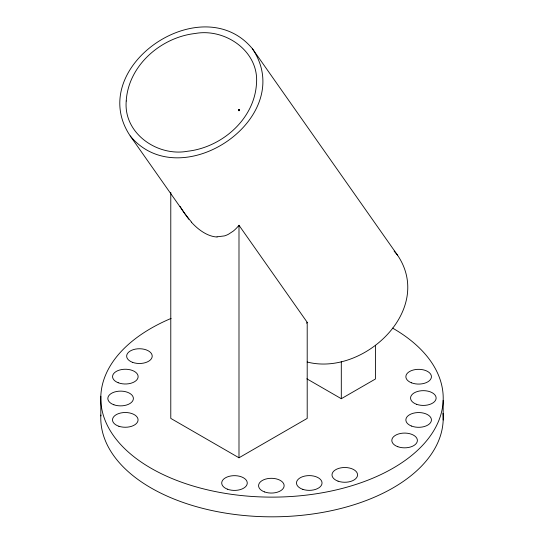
<?xml version="1.0" encoding="UTF-8"?>
<svg xmlns="http://www.w3.org/2000/svg" width="544" height="544" viewBox="0 0 544 544"><rect width="100%" height="100%" fill="white"/><g stroke="black" fill="none" stroke-linecap="round" stroke-linejoin="round"><path stroke-width="0.82" d="M238.993 110.765L239.516 109.895L238.456 109.902L238.993 110.765L238.993 109.596M170.782 192.447L170.782 418.397L238.993 457.783L307.204 418.397L307.204 322.327L238.993 225.291L238.075 226.392A105.026 60.636 60 0 1 233.267 231.105L228.432 234.267A69.748 40.27 60 0 1 224.393 235.912L217.029 236.817M307.204 322.327L306.517 323.156M306.836 378.808L341.306 398.711L375.408 379.018L375.408 345.277M238.456 109.902L239.516 109.895M307.176 362.012C363.29 376.598 434.751 309.822 397.426 255.014L252.477 48.81C201.885 -12.553 84.32 67.517 130.22 135.939L188.782 219.259M394.148 251.151L397.426 255.014M191.447 222.047L184.776 213.636A67.905 39.209 60 0 1 180.778 207.543L180.071 206.38M130.22 135.939C180.812 197.302 298.377 117.232 252.477 48.81M443.183 400.316L443.183 420.009M341.306 361.556L341.306 398.711M238.993 225.291L238.993 457.783M100.817 396.236L100.817 415.929M392.618 328.12A171.217 98.852 0 0 1 386.961 471.532A171.217 98.852 0 0 1 139.203 460.673A171.217 98.852 0 0 1 171.108 318.41M443.034 413.338A171.217 98.852 0 0 1 273.516 516.82A171.217 98.852 0 0 1 100.851 415.092M217.09 237A43.214 24.949 60 0 1 191.386 222.163M126.222 100.994C123.359 133.436 157.488 156.835 187.571 151.252C221.768 147.39 254.368 119.252 256.476 83.756C259.338 51.32 225.202 27.914 195.126 33.497C160.929 37.359 128.33 65.498 126.222 100.994M132.614 362.365A12.784 7.378 0 0 0 152.204 356.408A12.784 7.378 0 0 0 133.477 349.595A12.784 7.378 0 0 0 132.614 362.365M397.786 446.699A12.784 7.378 0 0 0 417.377 440.749A12.784 7.378 0 0 0 398.65 433.928A12.784 7.378 0 0 0 397.786 446.699M264.54 491.926A12.784 7.378 0 0 0 284.131 485.969A12.784 7.378 0 0 0 265.404 479.155A12.784 7.378 0 0 0 264.54 491.926M113.859 404.763A12.784 7.378 0 0 0 133.382 398.738A12.784 7.378 0 0 0 114.58 391.993A12.784 7.378 0 0 0 113.859 404.763M416.602 404.308A12.784 7.378 0 0 0 436.125 398.276A12.784 7.378 0 0 0 417.323 391.53A12.784 7.378 0 0 0 416.602 404.308M338.042 481.154A12.784 7.378 0 0 0 357.564 475.13A12.784 7.378 0 0 0 338.762 468.377A12.784 7.378 0 0 0 338.042 481.154M411.488 382.82A12.784 7.378 0 0 0 431.399 377.237A12.784 7.378 0 0 0 413.066 370.07A12.784 7.378 0 0 0 411.488 382.82M227.324 489.144A12.784 7.378 0 0 0 247.234 483.562A12.784 7.378 0 0 0 228.902 476.401A12.784 7.378 0 0 0 227.324 489.144M118.898 426.272A12.784 7.378 0 0 0 138.067 419.88A12.784 7.378 0 0 0 118.898 413.494A12.784 7.378 0 0 0 118.898 426.272M302.865 489.369A12.784 7.378 0 0 0 322.041 482.984A12.784 7.378 0 0 0 302.879 476.592A12.784 7.378 0 0 0 302.865 489.369M411.488 426.047A12.784 7.378 0 0 0 431.399 420.464A12.784 7.378 0 0 0 413.066 413.297A12.784 7.378 0 0 0 411.488 426.047M118.184 382.731A12.784 7.378 0 0 0 138.101 377.142A12.784 7.378 0 0 0 119.768 369.981A12.784 7.378 0 0 0 118.184 382.731"/></g></svg>
